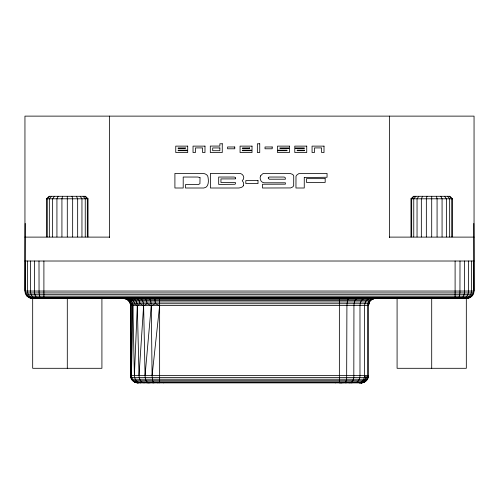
<?xml version="1.0" encoding="UTF-8"?>
<svg xmlns="http://www.w3.org/2000/svg" width="499" height="499" viewBox="0 0 499 499"><rect width="100%" height="100%" fill="white"/><g stroke="black" fill="none" stroke-linecap="round" stroke-linejoin="round"><path stroke-width="0.75" d="M123.209 298.333L126.852 299.306L129.522 301.976L369.491 301.976L368.518 305.619L368.518 375.585C368.543 379.546 365.037 382.976 361.083 382.876L137.774 382.876C133.913 382.876 130.401 379.502 130.532 375.585L130.682 305.619C130.707 301.739 127.332 298.308 123.44 298.333M25.2 223.409L24.95 291.042C24.925 294.946 28.337 298.358 32.235 298.333L466.765 298.333C470.663 298.358 474.075 294.946 474.05 291.042L474.05 116.124L24.95 116.124L24.95 291.042L474.05 291.042L473.801 223.409M130.688 374.032L130.763 304.359M130.538 374.032L130.925 305.619L129.522 301.976M138.516 382.876C134.655 382.883 131.443 379.39 131.474 375.585L132.865 305.619C132.915 301.945 129.983 298.352 126.178 298.333M140.699 382.876C136.957 382.814 134.343 379.115 134.387 375.585L137.306 305.619C137.337 302.363 135.329 298.496 131.724 298.333M144.174 382.876C140.656 382.627 139.015 378.691 139.021 375.585L143.618 305.619C143.519 302.887 142.82 298.901 139.614 298.333M148.702 382.876C145.627 382.172 145.197 378.217 145.059 375.585L151.278 305.619L150.661 300.467L149.182 298.333M153.979 382.876L152.644 380.737L152.089 375.585L159.636 305.619L155.376 303.735L151.278 305.619L147.211 303.735L143.618 305.619L140.088 303.735C139.645 301.321 138.148 298.508 135.41 298.333M370.925 298.333C367.183 298.39 364.563 302.088 364.613 305.619L364.613 375.585C364.644 378.835 362.555 381.885 359.442 382.876C363.665 383.375 367.588 379.826 367.526 375.585L367.526 305.619C367.489 301.814 370.701 298.321 374.562 298.333M368.549 304.989L369.441 301.976L370.651 300.467L128.362 300.467M362.305 382.627L361.083 382.876C364.975 382.895 368.349 379.471 368.318 375.585M365.131 298.333C361.613 298.577 359.972 302.519 359.979 305.619L359.979 375.585C359.935 378.336 358.837 381.436 356.161 382.627L359.935 382.627M359.442 382.876C363.983 383.07 365.181 378.336 367.526 375.585L368.075 377.475L368.468 375.585L130.482 375.585M368.075 377.475L368.518 375.585L368.268 377.475L130.732 377.475L132.665 380.737L366.385 380.737M62.575 196.294L61.926 198.802L61.926 236.906M426.988 196.294L426.339 198.802L426.339 236.906M124.438 298.333C127.607 298.352 130.439 300.691 131.237 303.735L130.682 305.619L131.474 375.585M101.915 298.333L101.915 368.299L32.678 368.299L32.678 298.333L30.62 298.028L27.083 296.194L27.252 295.739M368.568 303.735C369.422 300.573 372.466 298.271 375.741 298.333M58.183 196.294L56.93 198.802L56.93 236.906M422.591 196.294L421.337 198.802L421.337 236.906M339.364 298.333L339.364 382.876L345.514 382.627L346.655 379.228L346.911 305.619L347.46 300.467L348.795 298.333M54.41 196.294L52.632 198.802L52.632 236.906M418.817 196.294L417.045 198.802L417.045 236.906M369.035 301.976L369.796 300.972M365.973 380.737L366.734 379.733M25.599 261.014L25.599 291.042C25.561 294.847 28.774 298.34 32.635 298.333L30.352 298.084L28.774 297.136M51.509 196.294L49.339 198.802L49.339 236.906M415.923 196.294L413.752 198.802L413.752 236.906M134.387 375.585L132.865 305.619L134.611 303.735C133.982 300.922 131.63 298.383 128.623 298.333M49.688 196.294L47.268 198.802L47.268 236.906M414.101 196.294L411.681 198.802L411.681 236.906M46.563 236.906L46.563 198.802L49.07 196.294L85.522 196.294L88.03 198.802L88.03 236.906M410.97 236.906L410.97 198.802L413.478 196.294L449.93 196.294L452.437 198.802L452.437 236.906M345.514 382.627L351.24 382.627L352.874 380.737L353.816 377.475L353.941 305.619C354.072 302.987 354.502 299.032 357.583 298.333M365.474 381.124L362.754 382.627L360.896 382.876L363.116 382.627L135.884 382.627L134.125 381.897L364.875 381.897M370.601 300.467L373.919 298.577L375.803 298.333M472.148 295.389L473.071 294.684L25.929 294.684L26.809 295.389M139.021 375.585L137.306 305.619L140.088 303.735M397.085 298.333L397.085 368.299L466.322 368.299L466.322 298.333L468.324 298.028L471.917 296.194L27.083 296.194M458.119 298.333L459.061 297.354L459.941 292.932L460.003 261.014M335.365 382.876L335.889 382.627M371.661 299.306L375.254 298.333M372.104 299.306L373.857 298.577M466.453 298.209L468.324 298.028L470.407 297.354L470.164 297.136M460.933 298.333C464.014 297.629 464.438 293.674 464.575 291.042L464.575 261.014M340.929 382.876L341.927 382.627M463.346 298.333C466.864 298.084 468.505 294.148 468.499 291.042L468.499 261.014M345.589 382.876L346.992 382.627M465.199 298.333C468.941 298.271 471.561 294.572 471.511 291.042L471.511 261.014M348.994 382.876L350.685 382.627M350.872 382.876L352.731 382.627M360.896 382.876L362.954 382.627M468.324 298.028L468.648 298.084L466.365 298.333C470.226 298.34 473.439 294.847 473.401 291.042L473.401 261.014M356.161 382.627L351.24 382.627M46.563 198.802L88.03 198.802M410.97 198.802L452.437 198.802M24.95 237.112L109.568 237.112M389.432 237.112L474.05 237.112M24.95 261.014L474.05 261.014M25.2 292.932L473.801 292.932M28.593 297.354L470.407 297.354M30.352 298.084L468.648 298.084M125.093 298.577L373.919 298.577M126.852 299.306L372.16 299.306M368.767 303.735L130.245 303.735L130.682 305.619L368.518 305.619M131.462 379.228L367.538 379.228M135.928 382.627L137.917 382.876M123.746 298.333L127.339 299.306M146.269 382.627L148.128 382.876M138.104 382.876L136.246 382.627L133.526 381.124M148.315 382.627L150.006 382.876M33.801 298.333C30.059 298.271 27.439 294.572 27.489 291.042L27.489 261.014M152.008 382.627L153.411 382.876M35.654 298.333C32.136 298.084 30.495 294.148 30.501 291.042L30.501 261.014M157.073 382.627L158.071 382.876M38.067 298.333C34.986 297.629 34.562 293.674 34.425 291.042L34.425 261.014M144.236 298.333L145.034 298.577L146.413 300.467L147.211 303.735M136.046 382.627L133.302 381.124M163.111 382.627L163.635 382.876M40.881 298.333L39.939 297.354L39.059 292.932L38.997 261.014M134.611 303.735L137.306 305.619M154.353 298.333L154.883 299.306L155.376 303.735M449.312 196.294L451.732 198.802L451.732 236.906M84.899 196.294L87.319 198.802L87.319 236.906M447.491 196.294L449.661 198.802L449.661 236.906M83.077 196.294L85.248 198.802L85.248 236.906M131.237 303.735L132.865 305.619M131.649 379.228L132.803 380.737M129.204 300.972L129.965 301.976M132.266 379.733L133.027 380.737M444.59 196.294L446.368 198.802L446.368 236.906M80.183 196.294L81.955 198.802L81.955 236.906M364.613 375.585L365.904 377.475M440.817 196.294L442.07 198.802L442.07 236.906M76.409 196.294L77.663 198.802L77.663 236.906M436.425 196.294L437.074 198.802L437.074 236.906M72.012 196.294L72.661 198.802L72.661 236.906M130.682 375.585L130.925 377.475M143.618 305.619L145.059 375.585M151.278 305.619L152.089 375.585M455.1 261.014L455.1 298.333M431.704 196.294L431.704 236.906M431.704 298.333L431.704 368.299M389.432 116.124L389.432 237.649M159.636 298.333L159.636 382.876M130.925 305.619L130.925 374.032M109.568 116.124L109.568 237.649M67.296 196.294L67.296 236.906M67.296 298.333L67.296 368.299M43.9 261.014L43.9 298.333M200.037 177.75L199.931 183.707L198.197 184.624L185.466 184.624L185.466 188.004L203.835 188.004C208.875 187.381 208.713 181.068 208.039 177.332C207.915 174.812 205.045 173.496 202.819 173.427L174.906 173.427L174.906 188.004L183.208 188.004L183.208 177.039L198.047 177.039L200.037 177.75M235.516 178.049L235.366 178.91L220.945 178.91L220.945 182.522L235.403 182.522L235.472 183.738L234.985 184.268L218.687 184.43L218.687 177.039L233.937 177.039L235.185 177.313L235.516 178.049M304.271 177.538L304.253 188.004L295.951 188.004L296.001 176.222L296.737 175.112L298.764 173.646L327.057 173.427L327.057 177.257L304.271 177.538M268.225 177.95L269.192 179.216L285.378 179.216L285.26 177.688L284.218 177.045L269.111 177.039L268.225 177.95M243.518 185.297C243.075 187.231 240.424 187.767 238.709 188.004L210.385 188.004L210.385 173.427L238.709 173.427C242.876 172.86 245.614 177.95 242.246 180.713L243.518 182.597L243.518 185.297M260.503 175.929C259.386 178.879 260.865 182.547 264.196 182.784L285.378 182.784L285.378 184.175L262.505 184.25L262.505 188.004L290.643 187.93L292.844 186.876L293.68 185.715L293.724 175.81L292.757 174.425L289.963 173.427L263.703 173.427L262.536 173.895L260.503 175.929M222.261 143.781L219.872 143.781L219.872 146.076L210.31 146.076L210.31 152.526L222.261 152.526L222.261 143.781M259.736 143.781L257.347 143.781L257.347 152.526L259.736 152.526L259.736 143.781M187.705 146.126L175.754 146.126L175.754 152.526L187.705 152.526L187.705 150.71L178.143 150.71L178.143 150.18L187.705 150.18L187.705 146.126M204.983 146.126L193.032 146.126L193.032 152.526L195.421 152.526L195.421 147.916L202.594 147.916L202.594 152.526L204.983 152.526L204.983 146.126M252.02 146.126L240.069 146.126L240.069 152.526L252.02 152.526L252.02 150.71L242.458 150.71L242.458 150.18L252.02 150.18L252.02 146.126M289.457 146.126L277.5 146.126L277.5 150.18L287.068 150.18L287.068 150.71L277.5 150.71L277.5 152.526L289.457 152.526L289.457 148.471L279.895 148.471L279.895 147.941L289.457 147.941L289.457 146.126M306.735 146.126L294.784 146.126L294.784 147.941L304.346 147.941L304.346 148.471L294.784 148.471L294.784 152.526L306.735 152.526L306.735 146.126M324.013 146.126L312.062 146.126L312.062 152.526L314.451 152.526L314.451 147.916L321.624 147.916L321.624 152.526L324.013 152.526L324.013 146.126M234.761 146.98L227.588 146.98L227.588 148.789L234.761 148.789L234.761 146.98M272.198 146.98L265.025 146.98L265.025 148.789L272.198 148.789L272.198 146.98M185.316 147.941L178.143 147.941L178.143 148.471L185.316 148.471L185.316 147.941M219.872 147.941L212.699 147.941L212.699 150.71L219.872 150.71L219.872 147.941M249.631 147.941L242.458 147.941L242.458 148.471L249.631 148.471L249.631 147.941M304.346 150.18L297.173 150.18L297.173 150.71L304.346 150.71L304.346 150.18M325.18 178.648L306.473 178.648L306.473 182.403L325.18 182.403L325.18 178.648M258.002 180.601L245.826 180.601L245.826 183.57L258.002 183.57L258.002 180.601"/></g></svg>
